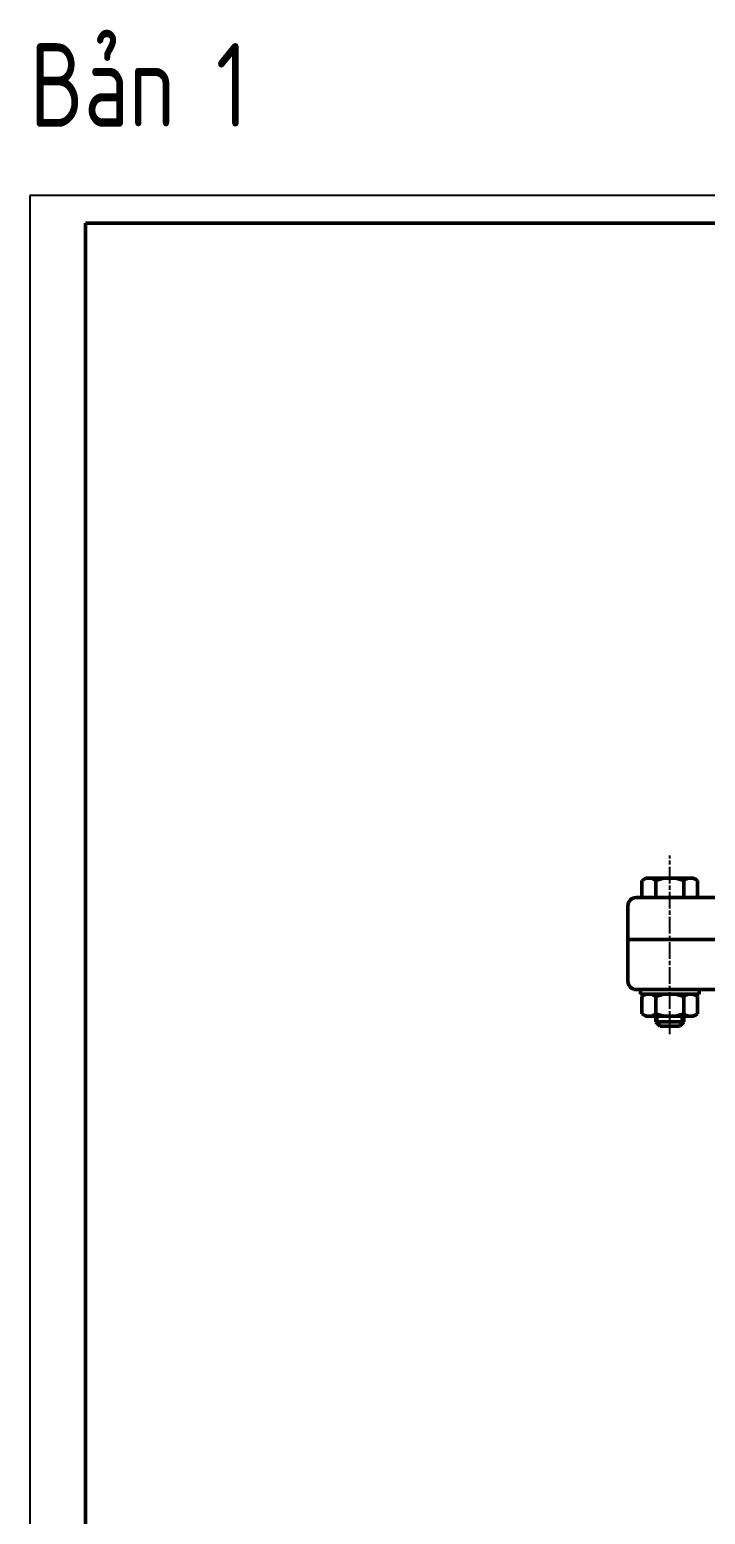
# Model space of a CAD drawing. Header units: millimetres. Extents: x -11122 to -2883, y -3177 to -1688.
# Drawn here: x -11122 to -10879, y -2809 to -2276 of the extents above; entities that cross this region are included whole.
import ezdxf

# ---------------------------------------------------------------- set-up
doc = ezdxf.new("R2010")
doc.units = ezdxf.units.MM
doc.header["$LTSCALE"] = 0.5
doc.linetypes.add('AM_ISO08W050', pattern=[18, 12, -1.5, 3, -1.5])
for name, color, linetype, lineweight in [('AM_0', 7, 'Continuous', 50), ('AM_4', 3, 'Continuous', 25), ('AM_7', 4, 'AM_ISO08W050', 25)]:
    doc.layers.add(name, color=color, linetype=linetype, lineweight=lineweight)
doc.styles.add('TCVN', font='tcvn+7284-2003i.ttf', dxfattribs={"width": 0.8, "height": 3.5})

msp = doc.modelspace()

# ---------------------------------------------------------------- linework, layer by layer
msp.add_line((-10886.59, -2629.99), (-10897.53, -2629.99))
at = {"layer": 'AM_0'}
for p, q in [((-9942.6, -2345.59), (-11101.6, -2345.59)), ((-11101.6, -2345.59), (-11101.6, -3166.59)), ((-10902.01, -2581.24), (-10900.52, -2580.39)), ((-10902.01, -2581.24), (-10902.01, -2587.39)), ((-10883.5, -2580.39), (-10900.52, -2580.39)), ((-10897.01, -2581.24), (-10897.01, -2587.39)), ((-10887.01, -2581.24), (-10887.01, -2587.39)), ((-10882.01, -2581.24), (-10883.5, -2580.39)), ((-10882.01, -2587.39), (-10882.01, -2581.24)), ((-10904.01, -2587.39), (-10868.84, -2587.39)), ((-10902.01, -2587.39), (-10882.01, -2587.39)), ((-10907.01, -2590.39), (-10907.01, -2617.39)), ((-10907.01, -2602.39), (-10831.76, -2602.39)), ((-10904.01, -2620.39), (-10868.63, -2620.39)), ((-10881.51, -2620.39), (-10902.51, -2620.39)), ((-10902.51, -2620.39), (-10902.51, -2621.99)), ((-10902.51, -2621.99), (-10881.51, -2621.99)), ((-10900.52, -2621.99), (-10902.01, -2622.84)), ((-10902.01, -2622.84), (-10902.01, -2629.13)), ((-10883.5, -2621.99), (-10900.52, -2621.99)), ((-10897.26, -2621.99), (-10897.26, -2621.99)), ((-10897.01, -2629.13), (-10897.01, -2622.84)), ((-10897.01, -2629.13), (-10897.01, -2622.84)), ((-10897.01, -2622.84), (-10897.01, -2629.13)), ((-10887.01, -2622.84), (-10887.01, -2629.13)), ((-10887.01, -2622.84), (-10887.01, -2629.13)), ((-10887.01, -2622.84), (-10887.01, -2629.13)), ((-10886.76, -2621.99), (-10886.76, -2621.99)), ((-10883.5, -2621.99), (-10882.01, -2622.84)), ((-10883.5, -2621.99), (-10882.01, -2622.84)), ((-10882.01, -2629.13), (-10882.01, -2622.84)), ((-10881.51, -2621.99), (-10881.51, -2620.39)), ((-10900.52, -2629.99), (-10902.01, -2629.13)), ((-10900.52, -2629.99), (-10883.5, -2629.99)), ((-10897.01, -2631.99), (-10897.01, -2629.99)), ((-10897.01, -2631.99), (-10897.01, -2629.99)), ((-10887.01, -2629.99), (-10887.01, -2631.99)), ((-10883.5, -2629.99), (-10882.01, -2629.13)), ((-10897.01, -2631.99), (-10895.51, -2633.49)), ((-10887.01, -2631.99), (-10897.01, -2631.99)), ((-10888.51, -2633.49), (-10895.51, -2633.49)), ((-10887.01, -2631.99), (-10888.51, -2633.49)), ((-10887.01, -2631.99), (-10887.01, -2631.99))]:
    msp.add_line(p, q, dxfattribs=at)
for centre, radius, start, end in [((-10899.47, -2584.33), 3.95, 51.5018, 120), ((-10892.01, -2595.39), 15, 70.5288, 109.4712), ((-10884.55, -2584.33), 3.95, 60, 128.4982), ((-10904.01, -2590.39), 3, 90, 180), ((-10904.01, -2617.39), 3, 180, 270), ((-10899.47, -2625.93), 3.95, 51.5018, 120), ((-10892.01, -2636.99), 15, 70.5288, 109.4712), ((-10884.55, -2625.93), 3.95, 60, 128.4982), ((-10899.47, -2626.04), 3.95, 240, 308.4982), ((-10892.01, -2614.99), 15, 250.5288, 289.4712), ((-10884.55, -2626.04), 3.95, 231.5018, 300)]:
    msp.add_arc(centre, radius, start, end, dxfattribs=at)
at = {"layer": 'AM_4'}
for p, q in [((-9932.6, -2335.59), (-11121.6, -2335.59)), ((-11121.6, -2335.59), (-11121.6, -3176.59)), ((-10896.26, -2632.74), (-10896.26, -2629.99)), ((-10887.76, -2632.74), (-10887.76, -2629.99))]:
    msp.add_line(p, q, dxfattribs=at)
at = {"layer": 'AM_7'}
msp.add_line((-10892.01, -2636.34), (-10892.01, -2572.35), dxfattribs=at)

# ---------------------------------------------------------------- texts
at = {"layer": 'AM_0', "insert": (-11121.6, -2280.98), "char_height": 30, "attachment_point": 1, "style": 'TCVN'}
msp.add_mtext_dynamic_manual_height_columns('Bản 1', width=196.6868, gutter_width=17.5, heights=[0], dxfattribs=at)

doc.saveas('drawing.dxf')
